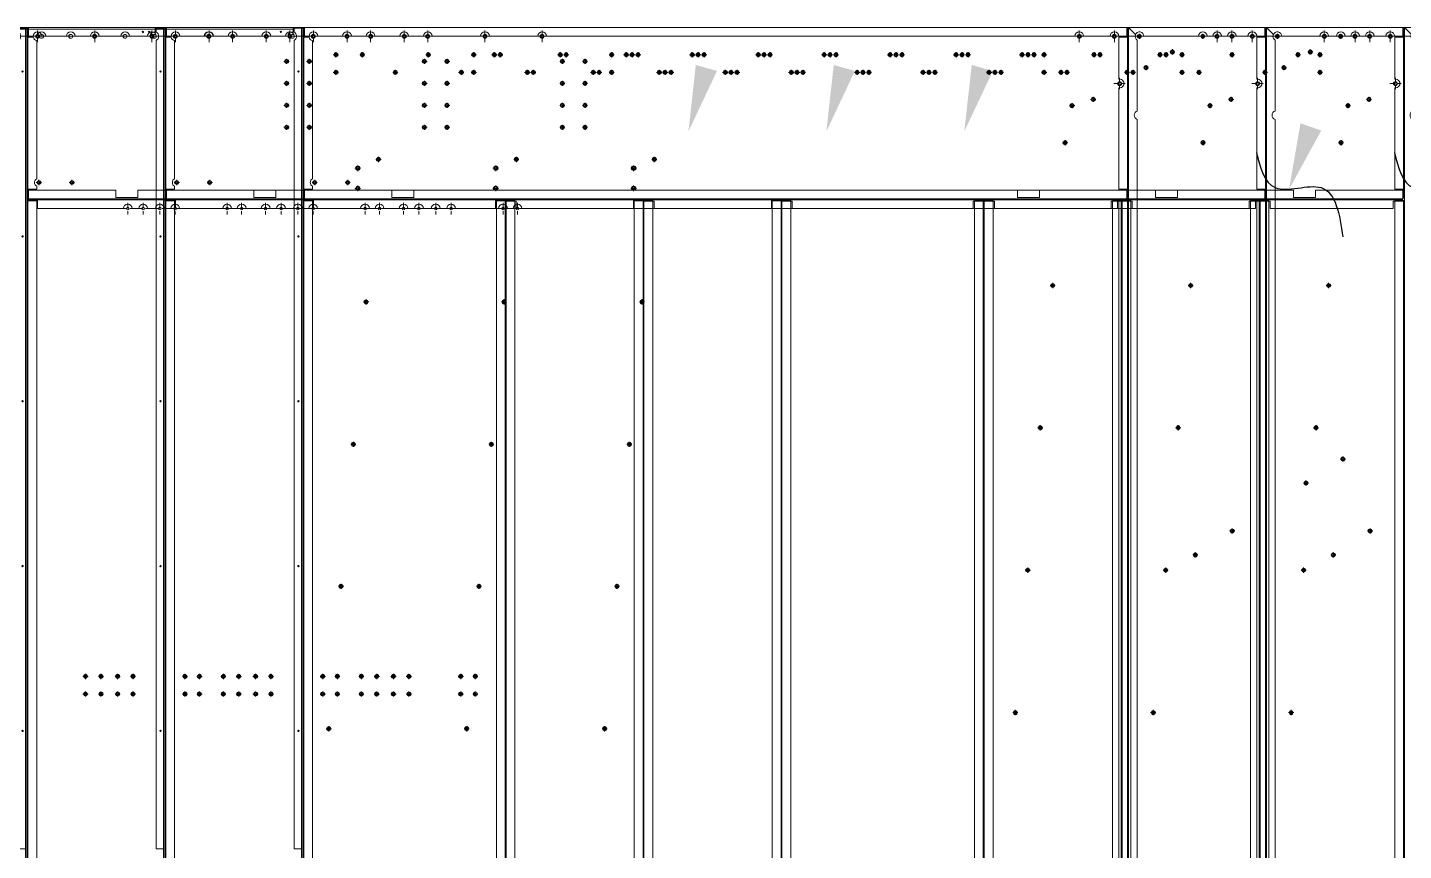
# Model space of a CAD drawing. Header units: millimetres. Extents: x -661502 to 32907, y -140885 to 22606.
# Drawn here: x -659803 to -656675, y -139407 to -137535 of the extents above; entities that cross this region are included whole.
import ezdxf

# ---------------------------------------------------------------- set-up
doc = ezdxf.new("R2010")
doc.units = ezdxf.units.MM
doc.linetypes.add('DASHDOT', pattern=[18.5, 12, -3, 0.5, -3])
doc.layers.add('냉각탑_dim', color=1, linetype='Continuous')

# ---------------------------------------------------------------- blocks, each defined once
blk = doc.blocks.new('1')
at = {"color": 0, "lineweight": 20}
for p, q in [((14092.7, 12593.8), (12392.7, 12593.8)), ((14092.7, 9393.8), (14092.7, 12593.8))]:
    blk.add_line(p, q, dxfattribs=at)
at = {"color": 7, "lineweight": 20}
for p, q in [((13114.7, 12593.8), (14068.7, 12593.8)), ((13114.7, 12590.4), (14068.7, 12590.4)), ((14087.3, 12592.1), (14087.3, 9459.2)), ((14090.7, 12592.1), (14090.7, 9457.5)), ((16591, 12593.8), (14094.4, 12593.8)), ((16594.7, 12590.7), (16594.7, 9548.9)), ((17691.6, 12593.8), (16597.8, 12593.8)), ((14070.7, 10725.8), (14070.7, 12564.6)), ((14092.7, 12225.8), (14092.7, 12571.8)), ((14112.7, 12250), (14112.7, 12564)), ((14124.7, 12573.8), (14234.7, 12573.8)), ((14254.7, 12573.8), (14364.7, 12573.8)), ((14384.7, 12573.8), (14494.7, 12573.8)), ((14514.7, 12573.8), (14624.7, 12573.8)), ((14644.7, 12573.8), (16472.7, 12573.8)), ((16492.7, 12573.8), (16552.7, 12573.8)), ((16572.7, 12571.8), (16572.7, 12476.1)), ((16592.7, 12571.8), (16592.7, 12225.8)), ((16614.7, 12565.1), (16614.7, 12403.9)), ((16753.7, 12573.8), (16629.7, 12573.8)), ((16819.7, 12573.8), (16773.7, 12573.8)), ((16839.7, 12573.8), (17029.7, 12573.8)), ((17049.7, 12573.8), (17239.7, 12573.8)), ((16572.7, 12456.4), (16572.7, 12225.8)), ((16614.7, 12384.7), (16614.7, 10068.6)), ((14092.6, 12201.8), (14114.7, 12201.8)), ((14114.7, 12200.2), (14092.6, 12200.2)), ((14092.7, 9898.3), (14092.7, 12199.3)), ((14292.7, 12223.8), (14094.4, 12223.8)), ((14094.4, 12203.8), (16591, 12203.8)), ((14112.7, 12199.3), (14112.7, 9898.3)), ((14114.7, 12201.8), (15155.7, 12201.8)), ((14292.7, 12207.2), (14342.7, 12207.2)), ((16342.7, 12223.8), (14342.7, 12223.8)), ((15155.7, 12201.8), (15177.8, 12201.8)), ((15177.8, 12200.2), (15155.7, 12200.2)), ((15157.7, 9898.3), (15157.7, 12199.3)), ((15177.7, 12199.3), (15177.7, 9898.3)), ((15179.7, 9898.3), (15179.7, 12199.3)), ((15180.8, 12201.8), (16263.6, 12201.8)), ((15202.8, 12199), (15180.8, 12199)), ((15199.7, 12199.3), (15199.7, 9898.3)), ((16241.6, 12199), (16263.6, 12199)), ((16244.7, 12199.3), (16244.7, 10074.5)), ((16264.7, 12199.3), (16264.7, 9898.3)), ((16266.7, 9898.3), (16266.7, 12199.3)), ((16267.8, 12201.8), (16591.6, 12201.8)), ((16289.8, 12199), (16267.8, 12199)), ((16286.7, 10398.2), (16286.7, 12199.3)), ((16342.7, 12207.2), (16392.7, 12207.2)), ((16591, 12223.8), (16392.7, 12223.8)), ((16569.6, 12199), (16591.6, 12199)), ((16572.7, 9898.3), (16572.7, 12199.3)), ((16592.7, 12199.3), (16592.7, 9898.3)), ((14309.7, 12181.8), (14114.7, 12181.8)), ((14535.7, 12181.8), (14437.7, 12181.8)), ((15155.7, 12181.8), (14588.7, 12181.8)), ((16241.6, 12181.8), (15202.8, 12181.8)), ((16569.6, 12181.8), (16289.8, 12181.8))]:
    blk.add_line(p, q, dxfattribs=at)
at = {"color": 7, "lineweight": 20, "ltscale": 0.005667}
for p, q in [((14068.7, 12590.4), (14068.7, 12593.8)), ((14087.3, 12592.1), (14090.7, 12592.1))]:
    blk.add_line(p, q, dxfattribs=at)
at = {"color": 7, "lineweight": 20, "ltscale": 0.031833}
blk.add_line((14087.8, 12593.8), (14068.7, 12593.8), dxfattribs=at)
at = {"color": 7, "lineweight": 20, "ltscale": 0.003333}
for p, q in [((14068.7, 12593.8), (14068.7, 12591.8)), ((14068.7, 12591.8), (14070.7, 12591.8)), ((14068.7, 12590.4), (14070.7, 12590.4))]:
    blk.add_line(p, q, dxfattribs=at)
at = {"color": 7, "lineweight": 20, "ltscale": 0.011337}
blk.add_line((14068.7, 12583.6), (14068.7, 12590.4), dxfattribs=at)
at = {"color": 7, "lineweight": 20, "ltscale": 0.027667}
for p, q in [((14087.3, 12592.1), (14070.7, 12592.1)), ((14070.7, 10725.8), (14087.3, 10725.8))]:
    blk.add_line(p, q, dxfattribs=at)
at = {"color": 7, "lineweight": 20, "ltscale": 0.015225}
blk.add_line((14070.7, 12583), (14070.7, 12592.1), dxfattribs=at)
at = {"color": 7, "lineweight": 20, "ltscale": 0.002833}
for p, q in [((14087.8, 12592.1), (14087.8, 12593.8)), ((14088.7, 12592.1), (14088.7, 12593.8))]:
    blk.add_line(p, q, dxfattribs=at)
at = {"color": 7, "lineweight": 20, "ltscale": 0.0015}
blk.add_line((14087.8, 12593.8), (14088.7, 12593.8), dxfattribs=at)
at = {"color": 7, "lineweight": 20, "ltscale": 0.0425}
for p, q in [((14092.7, 12591.8), (14094.4, 12591.8)), ((14092.7, 12590.9), (14094.4, 12590.9)), ((16592.7, 12591.8), (16591, 12591.8)), ((16592.7, 12590.9), (16591, 12590.9)), ((14092.7, 12206.7), (14094.4, 12206.7)), ((14092.7, 12205.8), (14094.4, 12205.8)), ((16592.7, 12206.7), (16591, 12206.7)), ((16592.7, 12205.8), (16591, 12205.8))]:
    blk.add_line(p, q, dxfattribs=at)
at = {"color": 7, "lineweight": 20, "ltscale": 0.0225}
for p, q in [((14092.7, 12590.9), (14092.7, 12591.8)), ((16592.7, 12590.9), (16592.7, 12591.8)), ((14092.7, 12206.7), (14092.7, 12205.8)), ((14095.5, 12200.2), (14095.5, 12199.3)), ((15174.9, 12200.2), (15174.9, 12199.3)), ((15179.7, 12199.3), (15179.7, 12200.2)), ((16264.7, 12199.3), (16264.7, 12200.2)), ((16266.7, 12199.3), (16266.7, 12200.2)), ((16592.7, 12206.7), (16592.7, 12205.8)), ((16592.7, 12199.3), (16592.7, 12200.2))]:
    blk.add_line(p, q, dxfattribs=at)
at = {"color": 7, "lineweight": 20, "ltscale": 0.4775}
for p, q in [((14092.7, 12571.8), (14092.7, 12590.9)), ((16592.7, 12590.9), (16592.7, 12571.8)), ((14092.7, 12206.7), (14092.7, 12225.8)), ((16592.7, 12225.8), (16592.7, 12206.7))]:
    blk.add_line(p, q, dxfattribs=at)
at = {"color": 7, "lineweight": 20, "ltscale": 0.014477}
blk.add_line((14094.4, 12592.6), (14094.1, 12593.1), dxfattribs=at)
at = {"color": 7, "lineweight": 20, "ltscale": 0.085}
for p, q in [((14094.4, 12593.8), (14094.4, 12590.4)), ((16591, 12593.8), (16591, 12590.4)), ((14096.1, 12571.8), (14092.7, 12571.8)), ((16589.3, 12571.8), (16592.7, 12571.8)), ((14096.1, 12225.8), (14092.7, 12225.8)), ((14094.4, 12203.8), (14094.4, 12207.2)), ((16589.3, 12225.8), (16592.7, 12225.8)), ((16591, 12203.8), (16591, 12207.2))]:
    blk.add_line(p, q, dxfattribs=at)
at = {"color": 7, "lineweight": 20, "ltscale": 0.415}
for p, q in [((14094.4, 12573.8), (14094.4, 12590.4)), ((16591, 12590.4), (16591, 12573.8)), ((16572.7, 12571.8), (16589.3, 12571.8)), ((14094.4, 12207.2), (14094.4, 12223.8)), ((14112.7, 12225.8), (14096.1, 12225.8)), ((14292.7, 12223.8), (14292.7, 12207.2)), ((14342.7, 12223.8), (14342.7, 12207.2)), ((16342.7, 12223.8), (16342.7, 12207.2)), ((16392.7, 12223.8), (16392.7, 12207.2)), ((16589.3, 12225.8), (16572.7, 12225.8)), ((16591, 12223.8), (16591, 12207.2))]:
    blk.add_line(p, q, dxfattribs=at)
at = {"color": 7, "linetype": 'DASHDOT', "lineweight": 20}
for p, q in [((14114.7, 12586.8), (14114.7, 12560.8)), ((14244.7, 12586.8), (14244.7, 12560.8)), ((14374.7, 12586.8), (14374.7, 12560.8)), ((14504.7, 12586.8), (14504.7, 12560.8)), ((14634.7, 12586.8), (14634.7, 12560.8)), ((16482.7, 12586.8), (16482.7, 12560.8)), ((16562.7, 12586.8), (16562.7, 12560.8)), ((16829.7, 12586.8), (16829.7, 12560.8)), ((17039.7, 12586.8), (17039.7, 12560.8)), ((14101.7, 12573.8), (14127.7, 12573.8)), ((14231.7, 12573.8), (14257.7, 12573.8)), ((14361.7, 12573.8), (14387.7, 12573.8)), ((14491.7, 12573.8), (14517.7, 12573.8)), ((14621.7, 12573.8), (14647.7, 12573.8)), ((16469.7, 12573.8), (16495.7, 12573.8)), ((16549.7, 12573.8), (16575.7, 12573.8)), ((16816.7, 12573.8), (16842.7, 12573.8)), ((17026.7, 12573.8), (17052.7, 12573.8)), ((16561.5, 12466.3), (16587.5, 12466.3)), ((16574.5, 12479.3), (16574.5, 12453.3)), ((14306.7, 12181.8), (14332.7, 12181.8)), ((14319.7, 12194.8), (14319.7, 12168.8)), ((14341.7, 12181.8), (14367.7, 12181.8)), ((14354.7, 12194.8), (14354.7, 12168.8)), ((14379.7, 12181.8), (14405.7, 12181.8)), ((14392.7, 12194.8), (14392.7, 12168.8)), ((14414.7, 12181.8), (14440.7, 12181.8)), ((14427.7, 12194.8), (14427.7, 12168.8)), ((14532.7, 12181.8), (14558.7, 12181.8)), ((14545.7, 12194.8), (14545.7, 12168.8)), ((14565.7, 12181.8), (14591.7, 12181.8)), ((14578.7, 12194.8), (14578.7, 12168.8))]:
    blk.add_line(p, q, dxfattribs=at)
at = {"color": 7, "lineweight": 20, "ltscale": 0.132499}
blk.add_line((16591, 12593.8), (16596.3, 12593.8), dxfattribs=at)
at = {"color": 7, "lineweight": 20, "ltscale": 0.0375}
for p, q in [((16594.7, 12592.2), (16594.7, 12590.7)), ((16597.8, 12593.8), (16596.3, 12593.8)), ((16596.3, 12590.7), (16596.3, 12592.2)), ((16596.3, 12592.2), (16597.8, 12592.2)), ((16597.8, 12590.7), (16597.8, 12592.2))]:
    blk.add_line(p, q, dxfattribs=at)
at = {"color": 7, "lineweight": 20, "ltscale": 0.04}
for p, q in [((16594.7, 12592.2), (16596.3, 12592.2)), ((16594.7, 12590.7), (16596.3, 12590.7)), ((16596.3, 12593.8), (16596.3, 12592.2)), ((16597.8, 12593.8), (16597.8, 12592.2)), ((14092.6, 12201.8), (14092.6, 12200.2)), ((14114.7, 12201.8), (14114.7, 12200.2)), ((15177.8, 12201.8), (15177.8, 12200.2))]:
    blk.add_line(p, q, dxfattribs=at)
at = {"color": 7, "lineweight": 20, "ltscale": 0.0775}
blk.add_line((16597.8, 12590.7), (16594.7, 12590.7), dxfattribs=at)
at = {"color": 7, "lineweight": 20, "ltscale": 0.45204}
blk.add_line((16610.6, 12577.9), (16597.8, 12590.7), dxfattribs=at)
blk.add_line((16610.6, 12577.9), (16597.8, 12590.7), dxfattribs=at)
at = {"color": 7, "linetype": 'DASHDOT', "lineweight": 20, "ltscale": 0.292505}
for p, q in [((16619.7, 12579.6), (16619.7, 12567.9)), ((16763.7, 12579.6), (16763.7, 12567.9)), ((14680.7, 12522.6), (14680.7, 12510.9)), ((14732.2, 12522.6), (14732.2, 12510.9)), ((16634.5, 12508.2), (16634.5, 12496.5)), ((14680.7, 12472.6), (14680.7, 12460.9)), ((14732.2, 12472.6), (14732.2, 12460.9)), ((14680.7, 12422.6), (14680.7, 12410.9)), ((14732.2, 12422.6), (14732.2, 12410.9)), ((14680.7, 12372.6), (14680.7, 12360.9)), ((14732.2, 12372.6), (14732.2, 12360.9)), ((14889.7, 12299.6), (14889.7, 12287.9)), ((14117.7, 12247.1), (14117.7, 12235.4)), ((14192.7, 12247.1), (14192.7, 12235.4)), ((14861.7, 11975.6), (14861.7, 11963.9)), ((14832.7, 11651.6), (14832.7, 11639.9)), ((16998.2, 11563.6), (16998.2, 11551.9))]:
    blk.add_line(p, q, dxfattribs=at)
at = {"color": 7, "lineweight": 20, "ltscale": 0.283333}
for p, q in [((13486.7, 12573.8), (13316.7, 12573.8)), ((13676.7, 12573.8), (13506.7, 12573.8)), ((13866.7, 12573.8), (13696.7, 12573.8)), ((14056.7, 12573.8), (13886.7, 12573.8))]:
    blk.add_line(p, q, dxfattribs=at)
at = {"color": 7, "lineweight": 20, "ltscale": 0.00769}
for p, q in [((14092.7, 12571.8), (14093.1, 12571.8)), ((16592.7, 12571.8), (16592.4, 12571.8))]:
    blk.add_line(p, q, dxfattribs=at)
at = {"color": 7, "lineweight": 20, "ltscale": 0.2575}
blk.add_line((14094.4, 12573.8), (14104.7, 12573.8), dxfattribs=at)
at = {"color": 7, "lineweight": 20, "ltscale": 0.05}
for p, q in [((14094.7, 12573.8), (14094.7, 12571.8)), ((16590.7, 12571.8), (16590.7, 12573.8)), ((16594.7, 12556.9), (16592.7, 12556.9)), ((16594.7, 12556.9), (16592.7, 12556.9)), ((14092.7, 12225.8), (14094.7, 12225.8)), ((14094.7, 12225.8), (14094.7, 12223.8)), ((16592.7, 12225.8), (16590.7, 12225.8)), ((16590.7, 12223.8), (16590.7, 12225.8))]:
    blk.add_line(p, q, dxfattribs=at)
at = {"color": 7, "lineweight": 20, "ltscale": 0.220051}
blk.add_line((14104.9, 12571.8), (14096.1, 12571.8), dxfattribs=at)
at = {"color": 7, "lineweight": 20, "ltscale": 0.4575}
blk.add_line((16572.7, 12573.8), (16591, 12573.8), dxfattribs=at)
at = {"color": 7, "linetype": 'DASHDOT', "lineweight": 20, "ltscale": 0.292499}
for p, q in [((16613.9, 12573.8), (16625.6, 12573.8)), ((16694.5, 12544.2), (16694.5, 12532.5)), ((16757.9, 12573.8), (16769.6, 12573.8)), ((14792.9, 12537.6), (14792.9, 12525.9)), ((14852.9, 12537.6), (14852.9, 12525.9)), ((15002.9, 12537.6), (15002.9, 12525.9)), ((15152.9, 12537.6), (15152.9, 12525.9)), ((15302.9, 12537.6), (15302.9, 12525.9)), ((15452.9, 12537.6), (15452.9, 12525.9)), ((15602.9, 12537.6), (15602.9, 12525.9)), ((15752.9, 12537.6), (15752.9, 12525.9)), ((15902.9, 12537.6), (15902.9, 12525.9)), ((16052.9, 12537.6), (16052.9, 12525.9)), ((16202.9, 12537.6), (16202.9, 12525.9)), ((16352.9, 12537.6), (16352.9, 12525.9)), ((16402.9, 12537.6), (16402.9, 12525.9)), ((16688.7, 12538.3), (16700.4, 12538.3)), ((14792.9, 12497.6), (14792.9, 12485.9)), ((14927.9, 12497.6), (14927.9, 12485.9)), ((15077.9, 12497.6), (15077.9, 12485.9)), ((15227.9, 12497.6), (15227.9, 12485.9)), ((15377.9, 12497.6), (15377.9, 12485.9)), ((15527.9, 12497.6), (15527.9, 12485.9)), ((15677.9, 12497.6), (15677.9, 12485.9)), ((15827.9, 12497.6), (15827.9, 12485.9)), ((15977.9, 12497.6), (15977.9, 12485.9)), ((16127.9, 12497.6), (16127.9, 12485.9)), ((16277.9, 12497.6), (16277.9, 12485.9)), ((16402.9, 12497.6), (16402.9, 12485.9)), ((16466.5, 12421.9), (16466.5, 12410.2)), ((16514.5, 12436.1), (16514.5, 12424.4)), ((16450.7, 12337.5), (16450.7, 12325.8)), ((14111.9, 12241.3), (14123.6, 12241.3)), ((14186.9, 12241.3), (14198.6, 12241.3)), ((16422.4, 12012.9), (16422.4, 12001.2)), ((16388.2, 11683.3), (16399.9, 11683.3)), ((16394.1, 11689.1), (16394.1, 11677.4)), ((17076.2, 11612.2), (17087.9, 11612.2)), ((17082.1, 11618), (17082.1, 11606.3)), ((16992.4, 11557.7), (17004.1, 11557.7)), ((16824.6, 11448.8), (16836.3, 11448.8)), ((16830.5, 11454.6), (16830.5, 11442.9)), ((16740.8, 11394.3), (16752.5, 11394.3)), ((16746.6, 11400.2), (16746.6, 11388.5)), ((16365.8, 11365.4), (16365.8, 11353.7)), ((14804.7, 11328.6), (14804.7, 11316.9)), ((14217.9, 11117.8), (14229.6, 11117.8)), ((14223.7, 11123.6), (14223.7, 11111.9)), ((14252.9, 11117.8), (14264.6, 11117.8)), ((14258.7, 11123.6), (14258.7, 11111.9)), ((14290.9, 11117.8), (14302.6, 11117.8)), ((14296.7, 11123.6), (14296.7, 11111.9)), ((14331.7, 11123.6), (14331.7, 11111.9)), ((14449.7, 11123.6), (14449.7, 11111.9)), ((14482.7, 11123.6), (14482.7, 11111.9)), ((14217.9, 11077.8), (14229.6, 11077.8)), ((14223.7, 11083.6), (14223.7, 11071.9)), ((14252.9, 11077.8), (14264.6, 11077.8)), ((14258.7, 11083.6), (14258.7, 11071.9)), ((14290.9, 11077.8), (14302.6, 11077.8)), ((14296.7, 11083.6), (14296.7, 11071.9)), ((14331.7, 11083.6), (14331.7, 11071.9)), ((14449.7, 11083.6), (14449.7, 11071.9)), ((14482.7, 11083.6), (14482.7, 11071.9)), ((14776.7, 11004.6), (14776.7, 10992.9))]:
    blk.add_line(p, q, dxfattribs=at)
at = {"color": 7, "linetype": 'DASHDOT', "lineweight": 20, "ltscale": 0.2925}
for p, q in [((14674.9, 12516.8), (14686.6, 12516.8)), ((14726.4, 12516.8), (14738.1, 12516.8)), ((14787, 12531.8), (14798.7, 12531.8)), ((14847, 12531.8), (14858.7, 12531.8)), ((14997, 12531.8), (15008.7, 12531.8)), ((15147, 12531.8), (15158.7, 12531.8)), ((15297, 12531.8), (15308.7, 12531.8)), ((15447, 12531.8), (15458.7, 12531.8)), ((15597, 12531.8), (15608.7, 12531.8)), ((15747, 12531.8), (15758.7, 12531.8)), ((15897, 12531.8), (15908.7, 12531.8)), ((16047, 12531.8), (16058.7, 12531.8)), ((16197, 12531.8), (16208.7, 12531.8)), ((16347, 12531.8), (16358.7, 12531.8)), ((14787, 12491.8), (14798.7, 12491.8)), ((14922, 12491.8), (14933.7, 12491.8)), ((15072, 12491.8), (15083.7, 12491.8)), ((15222, 12491.8), (15233.7, 12491.8)), ((15372, 12491.8), (15383.7, 12491.8)), ((15522, 12491.8), (15533.7, 12491.8)), ((15672, 12491.8), (15683.7, 12491.8)), ((15822, 12491.8), (15833.7, 12491.8)), ((15972, 12491.8), (15983.7, 12491.8)), ((16122, 12491.8), (16133.7, 12491.8)), ((16272, 12491.8), (16283.7, 12491.8)), ((14674.9, 12466.8), (14686.6, 12466.8)), ((14726.4, 12466.8), (14738.1, 12466.8)), ((14674.9, 12416.8), (14686.6, 12416.8)), ((14726.4, 12416.8), (14738.1, 12416.8)), ((14674.9, 12366.8), (14686.6, 12366.8)), ((14726.4, 12366.8), (14738.1, 12366.8)), ((14883.9, 12293.8), (14895.6, 12293.8)), ((14855.9, 11969.8), (14867.6, 11969.8)), ((14826.9, 11645.8), (14838.6, 11645.8)), ((16359.9, 11359.5), (16371.6, 11359.5)), ((14798.9, 11322.8), (14810.6, 11322.8)), ((14325.9, 11117.8), (14337.6, 11117.8)), ((14443.9, 11117.8), (14455.6, 11117.8)), ((14476.9, 11117.8), (14488.6, 11117.8)), ((14325.9, 11077.8), (14337.6, 11077.8)), ((14443.9, 11077.8), (14455.6, 11077.8)), ((14476.9, 11077.8), (14488.6, 11077.8)), ((16331.6, 11035.7), (16343.3, 11035.7)), ((14770.9, 10998.8), (14782.6, 10998.8))]:
    blk.add_line(p, q, dxfattribs=at)
at = {"color": 7, "linetype": 'DASHDOT', "lineweight": 20, "ltscale": 0.195}
for p, q in [((14788.8, 12531.8), (14796.6, 12531.8)), ((14848.8, 12531.8), (14856.6, 12531.8)), ((14998.8, 12531.8), (15006.6, 12531.8)), ((15148.8, 12531.8), (15156.6, 12531.8)), ((15298.8, 12531.8), (15306.6, 12531.8)), ((15448.8, 12531.8), (15456.6, 12531.8)), ((15598.8, 12531.8), (15606.6, 12531.8)), ((15748.8, 12531.8), (15756.6, 12531.8)), ((15898.8, 12531.8), (15906.6, 12531.8)), ((16048.8, 12531.8), (16056.6, 12531.8)), ((16198.8, 12531.8), (16206.6, 12531.8)), ((16348.8, 12531.8), (16356.6, 12531.8)), ((14788.8, 12491.8), (14796.6, 12491.8)), ((14923.8, 12491.8), (14931.6, 12491.8)), ((15073.8, 12491.8), (15081.6, 12491.8)), ((15223.8, 12491.8), (15231.6, 12491.8)), ((15373.8, 12491.8), (15381.6, 12491.8)), ((15523.8, 12491.8), (15531.6, 12491.8)), ((15673.8, 12491.8), (15681.6, 12491.8)), ((15823.8, 12491.8), (15831.6, 12491.8)), ((15973.8, 12491.8), (15981.6, 12491.8)), ((16123.8, 12491.8), (16131.6, 12491.8)), ((16273.8, 12491.8), (16281.6, 12491.8)), ((14885.8, 12294.7), (14893.6, 12294.7)), ((14857.5, 11970.9), (14865.3, 11970.9)), ((14857.5, 11970), (14865.3, 11970)), ((14829.2, 11647.1), (14837, 11647.1)), ((14829.2, 11646.3), (14837, 11646.3)), ((16361.9, 11360.4), (16369.7, 11360.4)), ((16361.9, 11359.5), (16369.7, 11359.5)), ((14328, 11117.8), (14335.8, 11117.8)), ((14445.4, 11117.8), (14453.2, 11117.8)), ((14327.7, 11077.8), (14335.5, 11077.8)), ((14445.1, 11077.8), (14452.9, 11077.8)), ((14478.1, 11077.8), (14485.9, 11077.8)), ((16333.5, 11036.6), (16341.3, 11036.6)), ((16333.5, 11035.7), (16341.3, 11035.7)), ((14772.5, 10999.6), (14780.3, 10999.6)), ((14772.5, 10998.7), (14780.3, 10998.7))]:
    blk.add_line(p, q, dxfattribs=at)
at = {"color": 7, "linetype": 'DASHDOT', "lineweight": 20, "ltscale": 0.194995}
for p, q in [((14792.7, 12535.7), (14792.7, 12527.9)), ((14852.7, 12535.7), (14852.7, 12527.9)), ((15002.7, 12535.7), (15002.7, 12527.9)), ((15152.7, 12535.7), (15152.7, 12527.9)), ((15302.7, 12535.7), (15302.7, 12527.9)), ((15452.7, 12535.7), (15452.7, 12527.9)), ((15602.7, 12535.7), (15602.7, 12527.9)), ((15752.7, 12535.7), (15752.7, 12527.9)), ((15902.7, 12535.7), (15902.7, 12527.9)), ((16052.7, 12535.7), (16052.7, 12527.9)), ((16202.7, 12535.7), (16202.7, 12527.9)), ((16352.7, 12535.7), (16352.7, 12527.9)), ((16402.7, 12535.7), (16402.7, 12527.9)), ((14792.7, 12495.7), (14792.7, 12487.9)), ((14927.7, 12495.7), (14927.7, 12487.9)), ((15077.7, 12495.7), (15077.7, 12487.9)), ((15227.7, 12495.7), (15227.7, 12487.9)), ((15377.7, 12495.7), (15377.7, 12487.9)), ((15527.7, 12495.7), (15527.7, 12487.9)), ((15677.7, 12495.7), (15677.7, 12487.9)), ((15827.7, 12495.7), (15827.7, 12487.9)), ((15977.7, 12495.7), (15977.7, 12487.9)), ((16127.7, 12495.7), (16127.7, 12487.9)), ((16277.7, 12495.7), (16277.7, 12487.9)), ((16402.7, 12495.7), (16402.7, 12487.9)), ((16450.7, 12334.7), (16450.7, 12326.9)), ((16422.4, 12011.8), (16422.4, 12004)), ((14861.4, 11974.8), (14861.4, 11967)), ((16365.8, 11363.4), (16365.8, 11355.6))]:
    blk.add_line(p, q, dxfattribs=at)
at = {"color": 7, "linetype": 'DASHDOT', "lineweight": 20, "ltscale": 0.292502}
for p, q in [((16397, 12531.8), (16408.7, 12531.8)), ((16397, 12491.8), (16408.7, 12491.8)), ((16628.7, 12502.3), (16640.4, 12502.3)), ((16508.6, 12430.2), (16520.3, 12430.2)), ((16460.7, 12416.1), (16472.4, 12416.1)), ((16444.9, 12331.7), (16456.6, 12331.7)), ((16416.6, 12007), (16428.3, 12007)), ((16337.4, 11041.6), (16337.4, 11029.9))]:
    blk.add_line(p, q, dxfattribs=at)
at = {"color": 7, "linetype": 'DASHDOT', "lineweight": 20, "ltscale": 0.195001}
for p, q in [((16398.8, 12531.8), (16406.6, 12531.8)), ((16398.8, 12491.8), (16406.6, 12491.8)), ((16446.8, 12330.8), (16454.6, 12330.8)), ((14889.7, 12298.6), (14889.7, 12290.8)), ((16422.4, 12010.9), (16422.4, 12003.1)), ((14861.4, 11973.9), (14861.4, 11966.1)), ((16390.2, 11684.1), (16398, 11684.1)), ((16390.2, 11683.3), (16398, 11683.3)), ((16394.1, 11688), (16394.1, 11679.4)), ((14833.1, 11651), (14833.1, 11642.4)), ((16365.8, 11364.3), (16365.8, 11356.5)), ((14800.9, 11323.4), (14808.7, 11323.4)), ((14804.8, 11326.4), (14804.8, 11318.6)), ((14800.9, 11322.5), (14808.7, 11322.5)), ((14219.6, 11117.8), (14227.4, 11117.8)), ((14223.5, 11121.7), (14223.5, 11113.9)), ((14254.6, 11117.8), (14262.4, 11117.8)), ((14258.5, 11121.7), (14258.5, 11113.9)), ((14293, 11117.8), (14300.8, 11117.8)), ((14296.9, 11121.7), (14296.9, 11113.9)), ((14331.9, 11121.7), (14331.9, 11113.9)), ((14449.3, 11121.7), (14449.3, 11113.9)), ((14478.6, 11117.8), (14486.4, 11117.8)), ((14482.5, 11121.7), (14482.5, 11113.9)), ((14219.3, 11077.8), (14227.1, 11077.8)), ((14223.2, 11081.7), (14223.2, 11073.9)), ((14254.3, 11077.8), (14262.1, 11077.8)), ((14258.2, 11081.7), (14258.2, 11073.9)), ((14296.6, 11081.7), (14296.6, 11073.9)), ((14331.6, 11081.7), (14331.6, 11073.9)), ((14449, 11081.7), (14449, 11073.9)), ((14482, 11081.7), (14482, 11073.9)), ((16337.4, 11039.6), (16337.4, 11031.8)), ((14776.4, 11002.6), (14776.4, 10994.8))]:
    blk.add_line(p, q, dxfattribs=at)
at = {"color": 7, "lineweight": 20, "ltscale": 0.05832}
for p, q in [((16592.7, 12519.9), (16594.7, 12521.1)), ((16594.7, 12495.9), (16592.7, 12494.7)), ((16592.7, 12459.7), (16594.7, 12460.9))]:
    blk.add_line(p, q, dxfattribs=at)
at = {"color": 7, "linetype": 'DASHDOT', "lineweight": 20, "ltscale": 0.325}
for p, q in [((14836.2, 12273.8), (14849.2, 12273.8)), ((14842.7, 12280.3), (14842.7, 12267.3)), ((14842.7, 12234.3), (14842.7, 12221.3)), ((14836.2, 12227.8), (14849.2, 12227.8))]:
    blk.add_line(p, q, dxfattribs=at)
at = {"color": 7, "lineweight": 20, "ltscale": 6.28196e-05}
blk.add_line((14847.7, 12273.8), (14847.7, 12273.8), dxfattribs=at)
at = {"color": 7, "lineweight": 20, "ltscale": 0.170995}
blk.add_line((14112.7, 12225.8), (14112.7, 12232.6), dxfattribs=at)
at = {"color": 7, "lineweight": 20, "ltscale": 0.07}
for p, q in [((14092.7, 12199.3), (14095.5, 12199.3)), ((14114.7, 12199), (14114.7, 12201.8)), ((15155.7, 12199), (15155.7, 12201.8)), ((15177.7, 12199.3), (15174.9, 12199.3)), ((15180.8, 12201.8), (15180.8, 12199)), ((16263.6, 12201.8), (16263.6, 12199)), ((16267.8, 12201.8), (16267.8, 12199)), ((16591.6, 12201.8), (16591.6, 12199))]:
    blk.add_line(p, q, dxfattribs=at)
at = {"color": 7, "lineweight": 20, "ltscale": 0.43}
for p, q in [((14095.5, 12199.3), (14112.7, 12199.3)), ((14114.7, 12181.8), (14114.7, 12199)), ((15155.7, 12199), (15155.7, 12181.8)), ((15157.7, 12199.3), (15174.9, 12199.3)), ((15182.5, 12199.3), (15199.7, 12199.3)), ((15202.8, 12181.8), (15202.8, 12199)), ((16241.6, 12199), (16241.6, 12181.8)), ((16244.7, 12199.3), (16261.9, 12199.3)), ((16269.5, 12199.3), (16286.7, 12199.3)), ((16289.8, 12181.8), (16289.8, 12199)), ((16569.6, 12199), (16569.6, 12181.8)), ((16572.7, 12199.3), (16589.9, 12199.3))]:
    blk.add_line(p, q, dxfattribs=at)
at = {"color": 7, "lineweight": 20, "ltscale": 0.159239}
for p, q in [((14461.3, 12201.8), (14467.3, 12203.8)), ((14467.7, 12201.8), (14473.7, 12203.8))]:
    blk.add_line(p, q, dxfattribs=at)
at = {"color": 7, "lineweight": 20, "ltscale": 0.050163}
for p, q in [((14825.1, 12201.8), (14825.3, 12203.8)), ((14834.1, 12201.8), (14834.3, 12203.8))]:
    blk.add_line(p, q, dxfattribs=at)
at = {"color": 7, "lineweight": 20, "ltscale": 0.050223}
for p, q in [((14842.4, 12201.8), (14842.6, 12203.8)), ((14851.4, 12201.8), (14851.6, 12203.8))]:
    blk.add_line(p, q, dxfattribs=at)
at = {"color": 7, "lineweight": 20, "ltscale": 6.28061e-05}
blk.add_line((14847.7, 12227.8), (14847.7, 12227.8), dxfattribs=at)
at = {"color": 7, "lineweight": 20, "ltscale": 0.050191}
for p, q in [((14864.2, 12203.8), (14864.1, 12201.8)), ((14864.1, 12201.8), (14864.3, 12203.8)), ((14898.4, 12201.8), (14898.6, 12203.8)), ((15508, 12201.8), (15508.1, 12203.8)), ((15508.6, 12203.8), (15508.4, 12201.8)), ((15813.1, 12203.8), (15813, 12201.8)), ((15813.4, 12201.8), (15813.6, 12203.8)), ((16423.6, 12203.8), (16423.4, 12201.8)), ((16457.2, 12203.8), (16457, 12201.8))]:
    blk.add_line(p, q, dxfattribs=at)
at = {"color": 7, "lineweight": 20, "ltscale": 0.006929}
blk.add_line((15155.7, 12201.8), (15155.7, 12201.5), dxfattribs=at)
at = {"color": 7, "lineweight": 20, "ltscale": 0.0275}
for p, q in [((15179.7, 12200.2), (15180.8, 12200.2)), ((15179.7, 12199.3), (15180.8, 12199.3)), ((16264.7, 12200.2), (16263.6, 12200.2)), ((16264.7, 12199.3), (16263.6, 12199.3)), ((16266.7, 12200.2), (16267.8, 12200.2)), ((16266.7, 12199.3), (16267.8, 12199.3)), ((16592.7, 12200.2), (16591.6, 12200.2)), ((16592.7, 12199.3), (16591.6, 12199.3))]:
    blk.add_line(p, q, dxfattribs=at)
at = {"color": 7, "lineweight": 20, "ltscale": 0.375}
for p, q in [((14344.7, 12181.8), (14329.7, 12181.8)), ((14417.7, 12181.8), (14402.7, 12181.8))]:
    blk.add_line(p, q, dxfattribs=at)
at = {"color": 7, "lineweight": 20, "ltscale": 0.45}
blk.add_line((14382.7, 12181.8), (14364.7, 12181.8), dxfattribs=at)
at = {"color": 7, "lineweight": 20, "ltscale": 0.325}
blk.add_line((14568.7, 12181.8), (14555.7, 12181.8), dxfattribs=at)
at = {"color": 7, "linetype": 'DASHDOT', "lineweight": 20, "ltscale": 0.194998}
for p, q in [((16418.5, 12007.9), (16426.3, 12007.9)), ((16418.5, 12007), (16426.3, 12007)), ((14804.8, 11327.3), (14804.8, 11319.5)), ((14292.7, 11077.8), (14300.5, 11077.8)), ((16337.4, 11040.5), (16337.4, 11032.7)), ((14776.4, 11003.5), (14776.4, 10995.7))]:
    blk.add_line(p, q, dxfattribs=at)
at = {"color": 7, "lineweight": 20}
for centre, radius in [((13496.7, 12573.8), 4.5), ((13686.7, 12573.8), 4.5), ((13741.7, 12583.8), 1.5), ((13876.7, 12573.8), 4.5), ((14040.7, 12583.8), 1.5), ((14066.7, 12573.8), 4.5), ((14114.7, 12573.8), 4.5), ((14114.7, 12573.8), 3), ((14244.7, 12573.8), 4.5), ((14244.7, 12573.8), 3), ((14374.7, 12573.8), 4.5), ((14374.7, 12573.8), 3), ((14504.7, 12573.8), 4.5), ((14504.7, 12573.8), 3), ((14634.7, 12573.8), 4.5), ((14634.7, 12573.8), 3), ((16482.7, 12573.8), 4.5), ((16482.7, 12573.8), 3), ((16562.7, 12573.8), 4.5), ((16562.7, 12573.8), 3), ((16619.7, 12573.8), 4.5), ((16619.7, 12573.8), 3), ((16763.7, 12573.8), 4.5), ((16763.7, 12573.8), 3), ((16829.7, 12573.8), 4.5), ((16829.7, 12573.8), 3), ((17039.7, 12573.8), 4.5), ((17039.7, 12573.8), 3), ((14680.7, 12516.8), 4.5), ((14680.7, 12516.8), 3), ((14732.2, 12516.8), 4.5), ((14732.2, 12516.8), 3), ((14792.9, 12531.8), 4.5), ((14792.7, 12531.8), 3), ((14852.9, 12531.8), 4.5), ((14852.7, 12531.8), 3), ((15002.9, 12531.8), 4.5), ((15002.7, 12531.8), 3), ((15152.9, 12531.8), 4.5), ((15152.7, 12531.8), 3), ((15302.9, 12531.8), 4.5), ((15302.7, 12531.8), 3), ((15452.9, 12531.8), 4.5), ((15452.7, 12531.8), 3), ((15602.9, 12531.8), 4.5), ((15602.7, 12531.8), 3), ((15752.9, 12531.8), 4.5), ((15752.7, 12531.8), 3), ((15902.9, 12531.8), 4.5), ((15902.7, 12531.8), 3), ((16052.9, 12531.8), 4.5), ((16052.7, 12531.8), 3), ((16202.9, 12531.8), 4.5), ((16202.7, 12531.8), 3), ((16352.9, 12531.8), 4.5), ((16352.7, 12531.8), 3), ((16402.9, 12531.8), 4.5), ((16402.7, 12531.8), 3), ((16694.5, 12538.3), 4.5), ((16694.5, 12538.3), 3), ((14080.7, 12493.8), 1.5), ((14792.9, 12491.8), 4.5), ((14792.7, 12491.8), 3), ((14927.9, 12491.8), 4.5), ((14927.7, 12491.8), 3), ((15077.9, 12491.8), 4.5), ((15077.7, 12491.8), 3), ((15227.9, 12491.8), 4.5), ((15227.7, 12491.8), 3), ((15377.9, 12491.8), 4.5), ((15377.7, 12491.8), 3), ((15527.9, 12491.8), 4.5), ((15527.7, 12491.8), 3), ((15677.9, 12491.8), 4.5), ((15677.7, 12491.8), 3), ((15827.9, 12491.8), 4.5), ((15827.7, 12491.8), 3), ((15977.9, 12491.8), 4.5), ((15977.7, 12491.8), 3), ((16127.9, 12491.8), 4.5), ((16127.7, 12491.8), 3), ((16277.9, 12491.8), 4.5), ((16277.7, 12491.8), 3), ((16402.9, 12491.8), 4.5), ((16402.7, 12491.8), 3), ((16634.5, 12502.3), 4.5), ((16634.5, 12502.3), 3), ((14680.7, 12466.8), 4.5), ((14680.7, 12466.8), 3), ((14732.2, 12466.8), 4.5), ((14732.2, 12466.8), 3), ((16574.5, 12466.3), 4.5), ((16574.5, 12466.3), 3), ((14680.7, 12416.8), 4.5), ((14680.7, 12416.8), 3), ((14732.2, 12416.8), 4.5), ((14732.2, 12416.8), 3), ((16466.5, 12416.1), 4.5), ((16466.5, 12416.1), 3), ((16514.5, 12430.2), 4.5), ((16514.5, 12430.2), 3), ((14680.7, 12366.8), 4.5), ((14680.7, 12366.8), 3), ((14732.2, 12366.8), 4.5), ((14732.2, 12366.8), 3), ((16450.7, 12331.7), 4.5), ((16450.7, 12330.8), 3), ((14889.7, 12293.8), 4.5), ((14889.7, 12293.8), 3), ((14842.7, 12273.8), 5), ((14842.7, 12273.8), 3.5), ((14117.7, 12241.3), 4.5), ((14117.7, 12241.3), 3), ((14192.7, 12241.3), 4.5), ((14192.7, 12241.3), 3), ((14842.7, 12227.8), 3.5), ((14319.7, 12181.8), 3), ((14354.7, 12181.8), 3), ((14392.7, 12181.8), 3), ((14427.7, 12181.8), 3), ((14545.7, 12181.8), 3), ((14578.7, 12181.8), 3), ((14080.7, 12118.8), 1.5), ((16422.4, 12007), 4.5), ((16422.4, 12007), 3), ((14861.7, 11969.8), 4.5), ((14861.4, 11970), 3), ((14080.7, 11743.8), 1.5), ((16394.1, 11683.3), 4.5), ((16394.1, 11683.3), 3), ((14832.7, 11645.8), 4.5), ((14833.1, 11646.3), 3), ((17082.1, 11612.2), 4.5), ((17082.1, 11612.2), 3), ((16998.2, 11557.7), 4.5), ((16998.2, 11557.7), 3), ((16830.5, 11448.8), 4.5), ((16830.5, 11448.8), 3), ((16746.6, 11394.3), 4.5), ((16746.6, 11394.3), 3), ((14080.7, 11368.8), 1.5), ((16365.8, 11359.5), 4.5), ((16365.8, 11359.5), 3), ((14804.7, 11322.8), 4.5), ((14804.8, 11322.5), 3), ((14223.7, 11117.8), 4.5), ((14223.5, 11117.8), 3), ((14258.7, 11117.8), 4.5), ((14258.5, 11117.8), 3), ((14296.7, 11117.8), 4.5), ((14296.9, 11117.8), 3), ((14331.7, 11117.8), 4.5), ((14331.9, 11117.8), 3), ((14449.7, 11117.8), 4.5), ((14449.3, 11117.8), 3), ((14482.7, 11117.8), 4.5), ((14482.5, 11117.8), 3), ((14223.7, 11077.8), 4.5), ((14223.2, 11077.8), 3), ((14258.7, 11077.8), 4.5), ((14258.2, 11077.8), 3), ((14296.7, 11077.8), 4.5), ((14296.6, 11077.8), 3), ((14331.7, 11077.8), 4.5), ((14331.6, 11077.8), 3), ((14449.7, 11077.8), 4.5), ((14449, 11077.8), 3), ((14482.7, 11077.8), 4.5), ((14482, 11077.8), 3), ((16337.4, 11035.7), 4.5), ((16337.4, 11035.7), 3), ((14080.7, 10993.8), 1.5), ((14776.7, 10998.8), 4.5), ((14776.4, 10998.7), 3)]:
    blk.add_circle(centre, radius, dxfattribs=at)
for centre, radius, start, end in [((13496.7, 12573.8), 10, 0, 180), ((13686.7, 12573.8), 10, 0, 180), ((13876.7, 12573.8), 10, 0, 180), ((14066.7, 12573.8), 10, 78.463, 180), ((14066.7, 12573.8), 10, 293.5782, 66.4218), ((14096.1, 12590.4), 3.4, 179.7605, 180), ((14096.1, 12590.4), 3.4, 120, 155.6842), ((14114.7, 12573.8), 10, 0, 180), ((14244.7, 12573.8), 10, 0, 180), ((14374.7, 12573.8), 10, 0, 180), ((14504.7, 12573.8), 10, 0, 180), ((14634.7, 12573.8), 10, 0, 180), ((16482.7, 12573.8), 10, 0, 180), ((16562.7, 12573.8), 10, 0, 180), ((16619.7, 12573.8), 10, 0, 240), ((16763.7, 12573.8), 10, 0.0003, 179.9997), ((16829.7, 12573.8), 10, 0, 180), ((17039.7, 12573.8), 10, 0, 180), ((14096.1, 12557.2), 3.4, 180, 180.2356), ((14114.7, 12573.8), 10, 191.5372, 258.463), ((16574.5, 12466.3), 10, 259.808, 100.192), ((16617.6, 12394.3), 10, 106.858, 253.142), ((16450.7, 12331.7), 3, 188.3602, 351.6398), ((14889.7, 12294.7), 3, 188.3602, 351.6398), ((14096.1, 12275.4), 3.4, 179.7581, 180), ((14117.7, 12241.3), 10, 120, 240), ((14842.7, 12227.8), 5, 306.8703, 233.1297), ((14096.1, 12207.2), 3.4, 180, 180.2457), ((14096.1, 12207.2), 3.4, 204.3156, 240), ((14096.1, 12207.2), 3.4, 269.7512, 270), ((14214.3, 12207.2), 3.4, 270, 270.2488), ((14319.7, 12181.8), 10, 0, 180), ((14354.7, 12181.8), 10, 0, 180), ((14392.7, 12181.8), 10, 0, 180), ((14393.1, 12181.8), 3, 93.8112, 266.188), ((14427.7, 12181.8), 10, 0, 180), ((14428.1, 12181.8), 3, 93.8112, 266.188), ((14545.7, 12181.8), 10, 0, 180), ((14545.6, 12181.8), 3, 271.1327, 88.8698), ((14578.7, 12181.8), 10, 0, 180), ((14578.6, 12181.8), 3, 271.1327, 88.8698), ((16422.4, 12007.9), 3, 188.3602, 351.6398), ((14861.4, 11970.9), 3, 188.3602, 351.6398), ((16394.1, 11684.1), 3, 188.3602, 351.6398), ((14833.1, 11647.1), 3, 188.3602, 351.6398), ((16365.8, 11360.4), 3, 188.3602, 351.6398), ((14804.8, 11323.4), 3, 188.3602, 351.6398), ((16337.4, 11036.6), 3, 188.3602, 351.6398), ((14776.4, 10999.6), 3, 188.3602, 351.6398)]:
    blk.add_arc(centre, radius, start, end, dxfattribs=at)
at = {"layer": '냉각탑_dim', "lineweight": -3}
blk.add_spline([(16885.6, 12309.2), (16927.9, 12229.6), (17032.5, 12229.6), (17082.3, 12117.6)], degree=3, dxfattribs=at)
for points in [[(15659.2, 12495), (15594.4, 12357.5), (15611.1, 12508.6)], [(17032.9, 12359.5), (16959.9, 12226.1), (16985.6, 12376)]]:
    blk.add_solid(points, dxfattribs=at)

msp = doc.modelspace()

# ---------------------------------------------------------------- block references
at = {"lineweight": 5}
for p in [(-673894.7, -150129), (-673581.2, -150129), (-673267.6, -150129)]:
    msp.add_blockref('1', p, dxfattribs=at)

doc.saveas('drawing.dxf')
